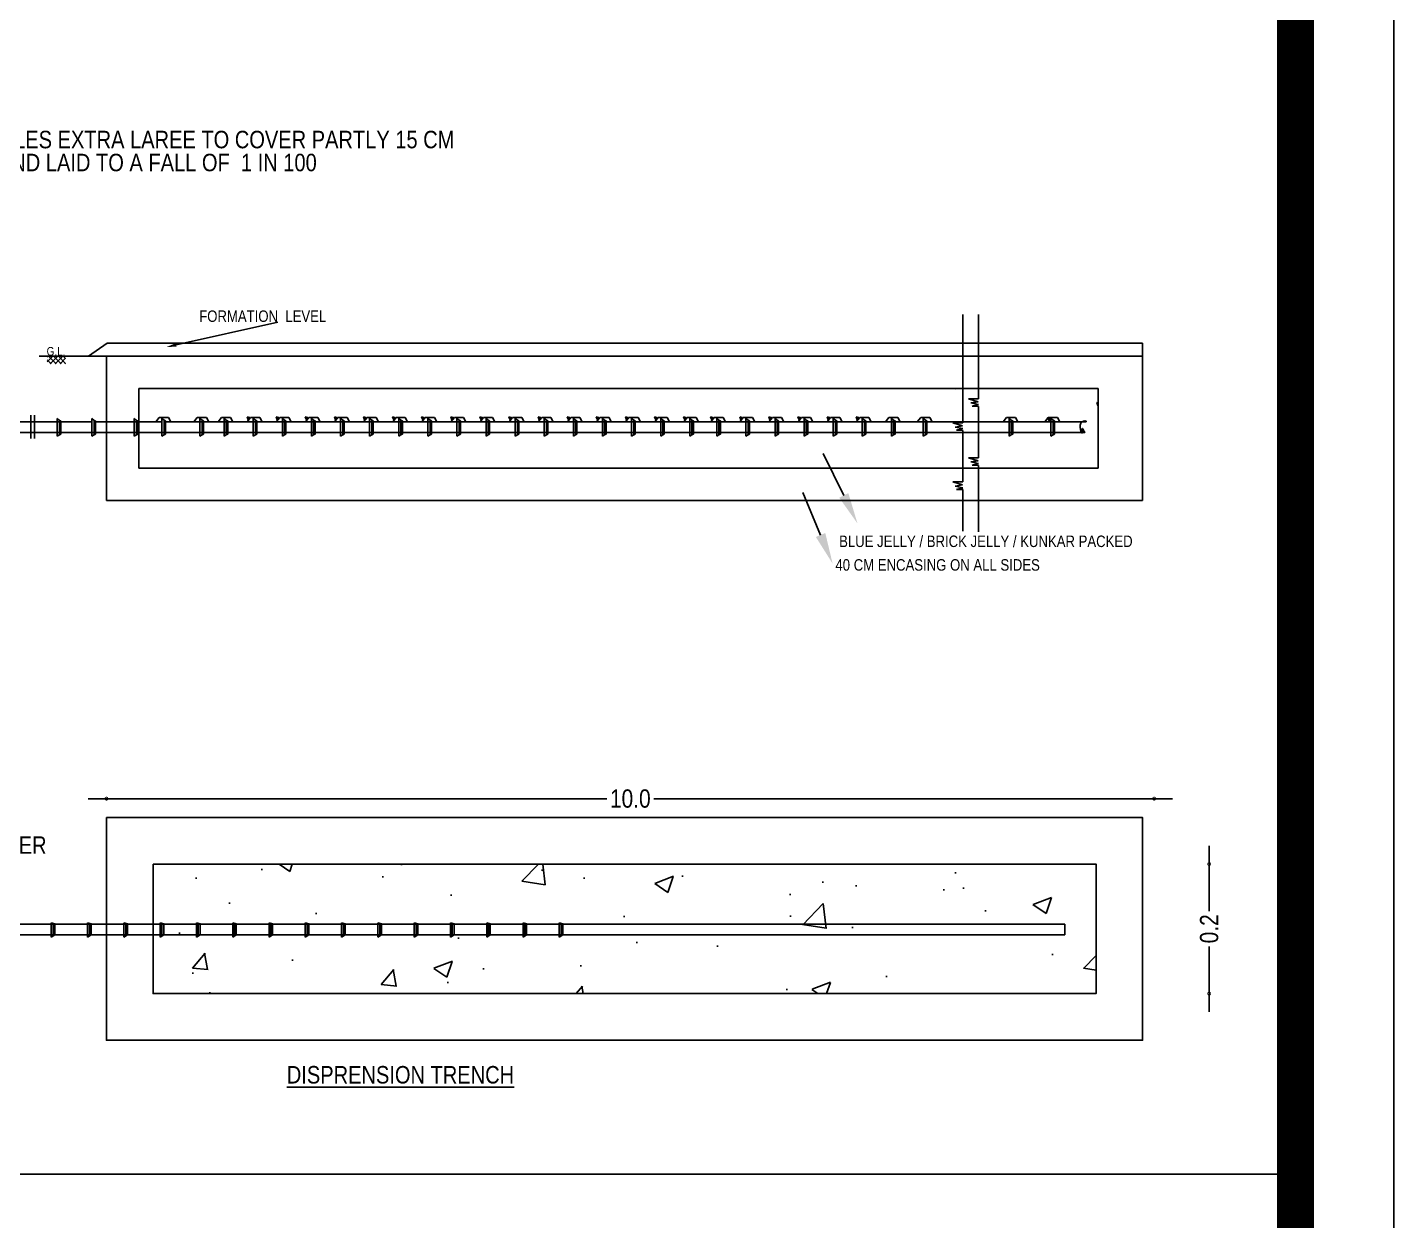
# Model space of a CAD drawing. Header units: metres. Extents: x -941 to 1333, y -28 to 1490.
# Drawn here: x 932.58 to 943.79, y 361.48 to 371.27 of the extents above; entities that cross this region are included whole.
import ezdxf
from ezdxf import colors
from ezdxf.entities.mleader import LeaderData, LeaderLine
from ezdxf.math import Vec2, Vec3

# ---------------------------------------------------------------- set-up
doc = ezdxf.new("R2010")
doc.units = ezdxf.units.M
doc.layers.add('window', color=3, linetype='Continuous')
doc.styles.add('DIM', font='swissc.ttf')
doc.styles.get("Standard").update_dxf_attribs({"font": 'arial.ttf'})
doc.styles.add('style2A', font='swissc.ttf')
doc.dimstyles.new('Din', dxfattribs={"dimscale": 0, "dimtxt": 0.9, "dimasz": 0.1, "dimexe": 0.15, "dimexo": 0.15, "dimgap": 0.03, "dimtad": 0, "dimzin": 0, "dimdsep": 46, "dimtxsty": 'DIM', "dimblk": 'ARCHTICK', "dimcen": 0.09, "dimdle": 0.15, "dimse1": 1, "dimse2": 1, "dimclrd": 256, "dimclre": 256, "dimclrt": 7, "dimadec": 0, "dimazin": 3, "dimtfac": 1, "dimtofl": 0, "dimtmove": 1, "dimatfit": 3, "dimfxl": 0, "dimtolj": 1, "dimtzin": 0, "dimarcsym": 0})

# ---------------------------------------------------------------- blocks, each defined once
blk = doc.blocks.new('_DotSmall')
at = {"color": 0, "linetype": 'ByBlock', "const_width": 0.5}
blk.add_lwpolyline([(-0.0625, 0, 1), (0.0625, 0, 1)], format="xyb", close=True, dxfattribs=at)
blk = doc.blocks.new('*D133')
at = {"lineweight": -2, "ltscale": 0.05}
for p, q in [((942.275, 364.555), (942.275, 364.018)), ((942.275, 363.192), (942.275, 363.729))]:
    blk.add_line(p, q, dxfattribs=at)
at = {"layer": 'Defpoints', "color": 0, "ltscale": 0.05}
for p in [(941.346, 364.405), (941.346, 363.342), (942.275, 363.342)]:
    blk.add_point(p, dxfattribs=at)
at = {"lineweight": -2, "ltscale": 0.05, "xscale": 0.05, "yscale": 0.05, "zscale": 0.05}
for p, rotation in [((942.275, 364.405), 90), ((942.275, 363.342), 270)]:
    blk.add_blockref('_DotSmall', p, dxfattribs=dict(at, rotation=rotation))
at = {"color": 7, "ltscale": 0.05, "insert": (942.275, 363.874), "char_height": 0.15, "attachment_point": 5, "rotation": 90, "style": 'DIM'}
blk.add_mtext('\\A1;0.2', dxfattribs=at)
blk = doc.blocks.new('*D71')
at = {"lineweight": -2, "ltscale": 0.05}
for p, q in [((933.074, 364.942), (937.332, 364.942)), ((941.973, 364.942), (937.716, 364.942))]:
    blk.add_line(p, q, dxfattribs=at)
at = {"layer": 'Defpoints', "color": 0, "ltscale": 0.05}
for p in [(941.823, 364.942), (933.224, 364.787), (941.823, 364.784)]:
    blk.add_point(p, dxfattribs=at)
at = {"lineweight": -2, "ltscale": 0.05, "xscale": 0.05, "yscale": 0.05, "zscale": 0.05, "rotation": 180}
blk.add_blockref('_DotSmall', (933.224, 364.942), dxfattribs=at)
at = {"lineweight": -2, "ltscale": 0.05, "xscale": 0.05, "yscale": 0.05, "zscale": 0.05}
blk.add_blockref('_DotSmall', (941.823, 364.942), dxfattribs=at)
at = {"color": 7, "ltscale": 0.05, "insert": (937.524, 364.942), "char_height": 0.15, "attachment_point": 5, "style": 'DIM'}
blk.add_mtext('\\A1;10.0', dxfattribs=at)

msp = doc.modelspace()

# ---------------------------------------------------------------- hatches: boundary and pattern name
at = {"ltscale": 0.05}
h = msp.add_hatch(dxfattribs=at)
h.set_pattern_fill('AR-CONC', color=256, scale=0.008501)
h.set_pattern_definition([(50, (-1672.4508, -763.4412), (1.5486922, -0.13549294), [0.1619378, -1.7813159]), (355, (-1672.4508, -763.4412), (-0.2995928, 1.6241116), [0.12955025, -1.4250577]), (100.451445, (-1672.3218, -763.4525), (1.2490994, 1.4886186), [0.137626, -1.5138868]), (46.1842, (-1672.4508, -763.0093), (2.3043541, -0.357388), [0.2429067, -2.6719738]), (96.63556, (-1672.2588, -763.0391), (2.0180948, 2.1032884), [0.206439, -2.2708323]), (351.18415, (-1672.4508, -763.0093), (2.0180948, 2.1032884), [0.194325, -2.1375768]), (21, (-1672.2349, -763.1173), (1.28882426, -0.86932294), [0.1619378, -1.7813159]), (326, (-1672.2349, -763.1173), (0.5253588, 1.56572155), [0.12955025, -1.4250527]), (71.451445, (-1672.1275, -763.1897), (1.81418305, 0.6963986), [0.137626, -1.5138842]), (37.5, (-1672.4508, -763.44117), (0.0262552, 0.71877468), [0, -1.40777935, 0, -1.44664442, 0, -1.43045064]), (7.5, (-1672.4508, -763.4412), (0.56801206, 0.85160224), [0, -0.82480324, 0, -1.37539178, 0, -0.54519062]), (327.5, (-1672.9323, -763.44117), (1.15261122, -0.04869818), [0, -0.5397927, 0, -1.6841532, 0, -2.23474175]), (317.5, (-1673.1482, -763.4412), (1.25919764, 0.21614227), [0, -0.7017305, 0, -1.11845046, 0, -1.5869905])])
h.paths.add_polyline_path([(933.6068, 364.40491), (941.34624, 364.40491), (941.34624, 363.34233), (933.6068, 363.34233)])

# ---------------------------------------------------------------- linework, layer by layer
for p, q in [((940.25316, 368.91624), (940.25316, 368.02588)), ((940.38199, 368.91624), (940.38199, 368.22432)), ((933.0769, 368.57337), (933.23091, 368.67938)), ((933.23091, 368.67938), (941.72877, 368.67938)), ((933.22427, 368.57337), (932.67142, 368.57337)), ((932.73954, 368.56768), (932.7452, 368.57335)), ((932.73954, 368.52749), (932.7854, 368.57335)), ((932.7715, 368.51144), (932.73954, 368.5434)), ((932.81169, 368.51144), (932.74978, 368.57335)), ((932.76368, 368.51144), (932.82559, 368.57335)), ((932.85189, 368.51144), (932.78998, 368.57335)), ((932.80388, 368.51144), (932.86579, 368.57335)), ((932.88939, 368.51413), (932.83017, 368.57335)), ((932.84407, 368.51144), (932.88939, 368.55676)), ((932.88939, 368.55432), (932.87037, 368.57335)), ((932.88427, 368.51144), (932.88939, 368.51656)), ((933.22427, 368.57337), (941.72877, 368.57337)), ((933.22427, 367.38911), (933.22427, 368.57337)), ((933.49072, 368.30691), (941.36315, 368.30691)), ((933.49072, 367.65557), (933.49072, 368.30691)), ((940.18809, 368.30254), (940.18641, 368.30691)), ((940.18809, 368.30254), (940.19104, 368.30691)), ((941.36315, 368.30691), (941.36315, 367.65557)), ((940.38199, 368.22432), (940.29989, 368.22432)), ((940.29989, 368.22432), (940.37862, 368.1996)), ((940.37862, 368.1996), (940.31789, 368.19061)), ((940.31789, 368.19061), (940.38199, 368.17713)), ((940.38199, 368.17713), (940.32913, 368.16364)), ((940.32913, 368.16364), (940.38199, 368.1614)), ((940.38199, 368.17825), (940.38199, 368.17713)), ((940.38199, 368.1614), (940.38199, 367.73973)), ((941.36165, 368.16883), (941.3521, 368.1937)), ((941.36315, 368.19002), (941.35215, 368.19371)), ((941.36165, 368.16883), (941.36315, 368.17105)), ((932.60482, 368.08872), (932.60482, 367.89762)), ((932.63409, 368.08872), (932.63409, 367.89762)), ((932.63409, 368.03518), (932.83828, 368.03518)), ((932.82072, 368.06142), (932.82072, 367.91712)), ((932.82072, 368.06142), (932.83828, 368.04644)), ((932.83828, 368.04644), (932.83828, 367.92927)), ((932.83828, 368.04644), (932.85005, 368.04399)), ((932.85005, 368.04399), (932.85005, 367.93316)), ((932.85005, 368.03518), (933.10561, 368.03518)), ((933.10561, 368.06142), (933.12318, 368.04644)), ((933.10561, 368.06142), (933.10561, 367.91712)), ((933.12318, 368.04644), (933.13495, 368.04399)), ((933.12318, 368.04644), (933.12318, 367.92927)), ((933.13495, 368.04399), (933.13495, 367.93316)), ((933.13495, 368.03518), (933.68028, 368.03518)), ((933.45285, 368.06142), (933.45285, 367.91712)), ((933.45285, 368.06142), (933.47042, 368.04644)), ((933.47042, 368.04644), (933.47042, 367.92927)), ((933.47042, 368.04644), (933.48219, 368.04399)), ((933.48219, 368.04399), (933.48219, 367.93316)), ((933.63093, 368.03518), (933.65872, 368.06904)), ((933.65872, 368.06904), (933.73362, 368.06904)), ((933.68028, 368.06142), (933.68028, 367.91712)), ((933.68028, 368.06142), (933.69784, 368.04783)), ((933.69784, 368.04783), (933.69784, 367.92672)), ((933.69784, 368.04783), (933.70955, 368.04399)), ((933.70955, 368.04399), (933.70955, 367.93316)), ((933.70955, 368.03518), (941.26654, 368.03518)), ((933.75264, 368.03518), (933.73362, 368.06904)), ((933.94231, 368.03518), (933.9701, 368.06904)), ((933.9701, 368.06904), (934.045, 368.06904)), ((933.99166, 368.06142), (933.99166, 367.91712)), ((933.99166, 368.06142), (934.00922, 368.04783)), ((934.00922, 368.04783), (934.02093, 368.04399)), ((934.00922, 368.04783), (934.00922, 367.92672)), ((934.02093, 368.04399), (934.02093, 367.93316)), ((934.06402, 368.03518), (934.045, 368.06904)), ((934.1412, 368.03518), (934.16899, 368.06904)), ((934.16899, 368.06904), (934.24389, 368.06904)), ((934.19055, 368.06142), (934.20812, 368.04783)), ((934.19055, 368.06142), (934.19055, 367.91712)), ((934.20812, 368.04783), (934.20812, 367.92672)), ((934.20812, 368.04783), (934.21983, 368.04399)), ((934.21983, 368.04399), (934.21983, 367.93316)), ((934.26291, 368.03518), (934.24389, 368.06904)), ((934.38796, 368.05129), (934.37841, 368.07617)), ((934.39993, 368.06897), (934.37846, 368.07618)), ((934.38007, 368.03518), (934.40787, 368.06904)), ((934.38796, 368.05129), (934.39988, 368.06896)), ((934.40787, 368.06904), (934.48277, 368.06904)), ((934.42943, 368.06142), (934.44699, 368.04783)), ((934.42943, 368.06142), (934.42943, 367.91712)), ((934.44699, 368.04783), (934.44699, 367.92672)), ((934.44699, 368.04783), (934.4587, 368.04399)), ((934.4587, 368.04399), (934.4587, 367.93316)), ((934.50178, 368.03518), (934.48277, 368.06904)), ((934.62683, 368.05129), (934.61728, 368.07617)), ((934.6388, 368.06897), (934.61733, 368.07618)), ((934.61895, 368.03518), (934.64674, 368.06904)), ((934.62683, 368.05129), (934.63875, 368.06896)), ((934.64674, 368.06904), (934.72164, 368.06904)), ((934.6683, 368.06142), (934.68586, 368.04783)), ((934.6683, 368.06142), (934.6683, 367.91712)), ((934.68586, 368.04783), (934.68586, 367.92672)), ((934.68586, 368.04783), (934.69757, 368.04399)), ((934.69757, 368.04399), (934.69757, 367.93316)), ((934.74066, 368.03518), (934.72164, 368.06904)), ((934.86571, 368.05129), (934.85616, 368.07617)), ((934.87768, 368.06897), (934.85621, 368.07618)), ((934.85782, 368.03518), (934.88561, 368.06904)), ((934.86571, 368.05129), (934.87763, 368.06896)), ((934.88561, 368.06904), (934.96052, 368.06904)), ((934.90717, 368.06142), (934.92474, 368.04783)), ((934.90717, 368.06142), (934.90717, 367.91712)), ((934.92474, 368.04783), (934.92474, 367.92672)), ((934.92474, 368.04783), (934.93645, 368.04399)), ((934.93645, 368.04399), (934.93645, 367.93316)), ((934.97953, 368.03518), (934.96052, 368.06904)), ((935.10458, 368.05129), (935.09503, 368.07617)), ((935.11655, 368.06897), (935.09508, 368.07618)), ((935.0967, 368.03518), (935.12449, 368.06904)), ((935.10458, 368.05129), (935.1165, 368.06896)), ((935.12449, 368.06904), (935.19939, 368.06904)), ((935.14605, 368.06142), (935.16361, 368.04783)), ((935.14605, 368.06142), (935.14605, 367.91712)), ((935.16361, 368.04783), (935.16361, 367.92672)), ((935.16361, 368.04783), (935.17532, 368.04399)), ((935.17532, 368.04399), (935.17532, 367.93316)), ((935.21841, 368.03518), (935.19939, 368.06904)), ((935.34345, 368.05129), (935.33391, 368.07617)), ((935.35542, 368.06897), (935.33395, 368.07618)), ((935.33557, 368.03518), (935.36336, 368.06904)), ((935.34345, 368.05129), (935.35537, 368.06896)), ((935.36336, 368.06904), (935.43826, 368.06904)), ((935.38492, 368.06142), (935.40249, 368.04783)), ((935.38492, 368.06142), (935.38492, 367.91712)), ((935.40249, 368.04783), (935.40249, 367.92672)), ((935.40249, 368.04783), (935.4142, 368.04399)), ((935.4142, 368.04399), (935.4142, 367.93316)), ((935.45728, 368.03518), (935.43826, 368.06904)), ((935.58233, 368.05129), (935.57278, 368.07617)), ((935.5943, 368.06897), (935.57283, 368.07618)), ((935.57444, 368.03518), (935.60224, 368.06904)), ((935.58233, 368.05129), (935.59425, 368.06896)), ((935.60224, 368.06904), (935.67714, 368.06904)), ((935.6238, 368.06142), (935.64136, 368.04783)), ((935.6238, 368.06142), (935.6238, 367.91712)), ((935.64136, 368.04783), (935.64136, 367.92672)), ((935.64136, 368.04783), (935.65307, 368.04399)), ((935.65307, 368.04399), (935.65307, 367.93316)), ((935.69616, 368.03518), (935.67714, 368.06904)), ((935.8212, 368.05129), (935.81165, 368.07617)), ((935.83317, 368.06897), (935.8117, 368.07618)), ((935.81332, 368.03518), (935.84111, 368.06904)), ((935.8212, 368.05129), (935.83312, 368.06896)), ((935.84111, 368.06904), (935.91601, 368.06904)), ((935.86267, 368.06142), (935.88024, 368.04783)), ((935.86267, 368.06142), (935.86267, 367.91712)), ((935.88024, 368.04783), (935.88024, 367.92672)), ((935.88024, 368.04783), (935.89195, 368.04399)), ((935.89195, 368.04399), (935.89195, 367.93316)), ((935.93503, 368.03518), (935.91601, 368.06904)), ((936.06008, 368.05129), (936.05053, 368.07617)), ((936.07205, 368.06897), (936.05058, 368.07618)), ((936.05219, 368.03518), (936.07999, 368.06904)), ((936.06008, 368.05129), (936.072, 368.06896)), ((936.07999, 368.06904), (936.15489, 368.06904)), ((936.10155, 368.06142), (936.11911, 368.04783)), ((936.10155, 368.06142), (936.10155, 367.91712)), ((936.11911, 368.04783), (936.11911, 367.92672)), ((936.11911, 368.04783), (936.13082, 368.04399)), ((936.13082, 368.04399), (936.13082, 367.93316)), ((936.17391, 368.03518), (936.15489, 368.06904)), ((936.29895, 368.05129), (936.2894, 368.07617)), ((936.31092, 368.06897), (936.28945, 368.07618)), ((936.29107, 368.03518), (936.31886, 368.06904)), ((936.29895, 368.05129), (936.31087, 368.06896)), ((936.31886, 368.06904), (936.39376, 368.06904)), ((936.34042, 368.06142), (936.35798, 368.04783)), ((936.34042, 368.06142), (936.34042, 367.91712)), ((936.35798, 368.04783), (936.35798, 367.92672)), ((936.35798, 368.04783), (936.36969, 368.04399)), ((936.36969, 368.04399), (936.36969, 367.93316)), ((936.41278, 368.03518), (936.39376, 368.06904)), ((936.53783, 368.05129), (936.52828, 368.07617)), ((936.5498, 368.06897), (936.52833, 368.07618)), ((936.52994, 368.03518), (936.55773, 368.06904)), ((936.53783, 368.05129), (936.54975, 368.06896)), ((936.55773, 368.06904), (936.63264, 368.06904)), ((936.57929, 368.06142), (936.59686, 368.04783)), ((936.57929, 368.06142), (936.57929, 367.91712)), ((936.59686, 368.04783), (936.59686, 367.92672)), ((936.59686, 368.04783), (936.60857, 368.04399)), ((936.60857, 368.04399), (936.60857, 367.93316)), ((936.65165, 368.03518), (936.63264, 368.06904)), ((936.7767, 368.05129), (936.76715, 368.07617)), ((936.78867, 368.06897), (936.7672, 368.07618)), ((936.76882, 368.03518), (936.79661, 368.06904)), ((936.7767, 368.05129), (936.78862, 368.06896)), ((936.79661, 368.06904), (936.87151, 368.06904)), ((936.81817, 368.06142), (936.83573, 368.04783)), ((936.81817, 368.06142), (936.81817, 367.91712)), ((936.83573, 368.04783), (936.83573, 367.92672)), ((936.83573, 368.04783), (936.84744, 368.04399)), ((936.84744, 368.04399), (936.84744, 367.93316)), ((936.89053, 368.03518), (936.87151, 368.06904)), ((937.01557, 368.05129), (937.00603, 368.07617)), ((937.02754, 368.06897), (937.00608, 368.07618)), ((937.00769, 368.03518), (937.03548, 368.06904)), ((937.01557, 368.05129), (937.02749, 368.06896)), ((937.03548, 368.06904), (937.11038, 368.06904)), ((937.05704, 368.06142), (937.07461, 368.04783)), ((937.05704, 368.06142), (937.05704, 367.91712)), ((937.07461, 368.04783), (937.07461, 367.92672)), ((937.07461, 368.04783), (937.08632, 368.04399)), ((937.08632, 368.04399), (937.08632, 367.93316)), ((937.1294, 368.03518), (937.11038, 368.06904)), ((937.25445, 368.05129), (937.2449, 368.07617)), ((937.26642, 368.06897), (937.24495, 368.07618)), ((937.24656, 368.03518), (937.27436, 368.06904)), ((937.25445, 368.05129), (937.26637, 368.06896)), ((937.27436, 368.06904), (937.34926, 368.06904)), ((937.29592, 368.06142), (937.31348, 368.04783)), ((937.29592, 368.06142), (937.29592, 367.91712)), ((937.31348, 368.04783), (937.31348, 367.92672)), ((937.31348, 368.04783), (937.32519, 368.04399)), ((937.32519, 368.04399), (937.32519, 367.93316)), ((937.36828, 368.03518), (937.34926, 368.06904)), ((937.49332, 368.05129), (937.48377, 368.07617)), ((937.50529, 368.06897), (937.48382, 368.07618)), ((937.48544, 368.03518), (937.51323, 368.06904)), ((937.49332, 368.05129), (937.50524, 368.06896)), ((937.51323, 368.06904), (937.58813, 368.06904)), ((937.53479, 368.06142), (937.55236, 368.04783)), ((937.53479, 368.06142), (937.53479, 367.91712)), ((937.55236, 368.04783), (937.55236, 367.92672)), ((937.55236, 368.04783), (937.56407, 368.04399)), ((937.56407, 368.04399), (937.56407, 367.93316)), ((937.60715, 368.03518), (937.58813, 368.06904)), ((937.7322, 368.05129), (937.72265, 368.07617)), ((937.74417, 368.06897), (937.7227, 368.07618)), ((937.72431, 368.03518), (937.75211, 368.06904)), ((937.7322, 368.05129), (937.74412, 368.06896)), ((937.75211, 368.06904), (937.82701, 368.06904)), ((937.77367, 368.06142), (937.79123, 368.04783)), ((937.77367, 368.06142), (937.77367, 367.91712)), ((937.79123, 368.04783), (937.79123, 367.92672)), ((937.79123, 368.04783), (937.80294, 368.04399)), ((937.80294, 368.04399), (937.80294, 367.93316)), ((937.84603, 368.03518), (937.82701, 368.06904)), ((937.97107, 368.05129), (937.96152, 368.07617)), ((937.98304, 368.06897), (937.96157, 368.07618)), ((937.96319, 368.03518), (937.99098, 368.06904)), ((937.97107, 368.05129), (937.98299, 368.06896)), ((937.99098, 368.06904), (938.06588, 368.06904)), ((938.01254, 368.06142), (938.0301, 368.04783)), ((938.01254, 368.06142), (938.01254, 367.91712)), ((938.0301, 368.04783), (938.0301, 367.92672)), ((938.0301, 368.04783), (938.04181, 368.04399)), ((938.04181, 368.04399), (938.04181, 367.93316)), ((938.0849, 368.03518), (938.06588, 368.06904)), ((938.19238, 368.05129), (938.18283, 368.07617)), ((938.20435, 368.06897), (938.18288, 368.07618)), ((938.1845, 368.03518), (938.21229, 368.06904)), ((938.19238, 368.05129), (938.2043, 368.06896)), ((938.21229, 368.06904), (938.28719, 368.06904)), ((938.23385, 368.06142), (938.25141, 368.04783)), ((938.23385, 368.06142), (938.23385, 367.91712)), ((938.25141, 368.04783), (938.25141, 367.92672)), ((938.25141, 368.04783), (938.26312, 368.04399)), ((938.26312, 368.04399), (938.26312, 367.93316)), ((938.30621, 368.03518), (938.28719, 368.06904)), ((938.43126, 368.05129), (938.42171, 368.07617)), ((938.44323, 368.06897), (938.42176, 368.07618)), ((938.42337, 368.03518), (938.45116, 368.06904)), ((938.43126, 368.05129), (938.44318, 368.06896)), ((938.45116, 368.06904), (938.52607, 368.06904)), ((938.47272, 368.06142), (938.49029, 368.04783)), ((938.47272, 368.06142), (938.47272, 367.91712)), ((938.49029, 368.04783), (938.49029, 367.92672)), ((938.49029, 368.04783), (938.502, 368.04399)), ((938.502, 368.04399), (938.502, 367.93316)), ((938.54508, 368.03518), (938.52607, 368.06904)), ((938.67013, 368.05129), (938.66058, 368.07617)), ((938.6821, 368.06897), (938.66063, 368.07618)), ((938.66225, 368.03518), (938.69004, 368.06904)), ((938.67013, 368.05129), (938.68205, 368.06896)), ((938.69004, 368.06904), (938.76494, 368.06904)), ((938.7116, 368.06142), (938.72916, 368.04783)), ((938.7116, 368.06142), (938.7116, 367.91712)), ((938.72916, 368.04783), (938.72916, 367.92672)), ((938.72916, 368.04783), (938.74087, 368.04399)), ((938.74087, 368.04399), (938.74087, 367.93316)), ((938.78396, 368.03518), (938.76494, 368.06904)), ((938.909, 368.05129), (938.89946, 368.07617)), ((938.92097, 368.06897), (938.89951, 368.07618)), ((938.90112, 368.03518), (938.92891, 368.06904)), ((938.909, 368.05129), (938.92092, 368.06896)), ((938.92891, 368.06904), (939.00381, 368.06904)), ((938.95047, 368.06142), (938.96804, 368.04783)), ((938.95047, 368.06142), (938.95047, 367.91712)), ((938.96804, 368.04783), (938.96804, 367.92672)), ((938.96804, 368.04783), (938.97975, 368.04399)), ((938.97975, 368.04399), (938.97975, 367.93316)), ((939.02283, 368.03518), (939.00381, 368.06904)), ((939.14788, 368.05129), (939.13833, 368.07617)), ((939.15985, 368.06897), (939.13838, 368.07618)), ((939.13999, 368.03518), (939.16779, 368.06904)), ((939.14788, 368.05129), (939.1598, 368.06896)), ((939.16779, 368.06904), (939.24269, 368.06904)), ((939.18935, 368.06142), (939.20691, 368.04783)), ((939.18935, 368.06142), (939.18935, 367.91712)), ((939.20691, 368.04783), (939.20691, 367.92672)), ((939.20691, 368.04783), (939.21862, 368.04399)), ((939.21862, 368.04399), (939.21862, 367.93316)), ((939.26171, 368.03518), (939.24269, 368.06904)), ((939.38675, 368.05129), (939.3772, 368.07617)), ((939.39872, 368.06897), (939.37725, 368.07618)), ((939.37887, 368.03518), (939.40666, 368.06904)), ((939.38675, 368.05129), (939.39867, 368.06896)), ((939.40666, 368.06904), (939.48156, 368.06904)), ((939.42822, 368.06142), (939.44579, 368.04783)), ((939.42822, 368.06142), (939.42822, 367.91712)), ((939.44579, 368.04783), (939.44579, 367.92672)), ((939.44579, 368.04783), (939.4575, 368.04399)), ((939.4575, 368.04399), (939.4575, 367.93316)), ((939.50058, 368.03518), (939.48156, 368.06904)), ((939.61774, 368.03518), (939.64554, 368.06904)), ((939.64554, 368.06904), (939.72044, 368.06904)), ((939.6671, 368.06142), (939.6671, 367.91712)), ((939.6671, 368.06142), (939.68466, 368.04783)), ((939.68466, 368.04783), (939.69637, 368.04399)), ((939.68466, 368.04783), (939.68466, 367.92672)), ((939.69637, 368.04399), (939.69637, 367.93316)), ((939.73946, 368.03518), (939.72044, 368.06904)), ((939.87949, 368.03518), (939.90728, 368.06904)), ((939.90728, 368.06904), (939.98218, 368.06904)), ((939.92884, 368.06142), (939.94641, 368.04783)), ((939.92884, 368.06142), (939.92884, 367.91712)), ((939.94641, 368.04783), (939.95812, 368.04399)), ((939.94641, 368.04783), (939.94641, 367.92672)), ((939.95812, 368.04399), (939.95812, 367.93316)), ((940.0012, 368.03518), (939.98218, 368.06904)), ((940.58341, 368.03518), (940.6112, 368.06904)), ((940.6112, 368.06904), (940.6861, 368.06904)), ((940.63276, 368.06142), (940.65032, 368.04783)), ((940.63276, 368.06142), (940.63276, 367.91712)), ((940.65032, 368.04783), (940.66203, 368.04399)), ((940.65032, 368.04783), (940.65032, 367.92672)), ((940.66203, 368.04399), (940.66203, 367.93316)), ((940.70512, 368.03518), (940.6861, 368.06904)), ((940.92647, 368.03518), (940.95426, 368.06904)), ((940.96098, 368.0432), (940.95143, 368.06808)), ((940.97295, 368.06089), (940.95148, 368.06809)), ((940.95426, 368.06904), (941.02916, 368.06904)), ((940.96098, 368.0432), (940.9729, 368.06088)), ((940.97582, 368.06142), (940.97582, 367.91712)), ((940.97582, 368.06142), (940.99339, 368.04783)), ((940.99339, 368.04783), (941.0051, 368.04399)), ((940.99339, 368.04783), (940.99339, 367.92672)), ((941.0051, 368.04399), (941.0051, 367.93316)), ((941.04818, 368.03518), (941.02916, 368.06904)), ((932.63409, 367.9466), (932.83828, 367.9466)), ((932.82072, 367.91712), (932.83828, 367.92927)), ((932.83828, 367.92927), (932.85005, 367.93316)), ((932.85005, 367.9466), (933.10561, 367.9466)), ((933.10561, 367.91712), (933.12318, 367.92927)), ((933.12318, 367.92927), (933.13495, 367.93316)), ((933.13495, 367.9466), (933.68028, 367.9466)), ((933.45285, 367.91712), (933.47042, 367.92927)), ((933.47042, 367.92927), (933.48219, 367.93316)), ((933.68028, 367.91712), (933.69784, 367.92672)), ((933.69784, 367.92672), (933.70955, 367.93316)), ((933.70955, 367.9466), (941.25352, 367.9466)), ((933.99166, 367.91712), (934.00922, 367.92672)), ((934.00922, 367.92672), (934.02093, 367.93316)), ((934.19055, 367.91712), (934.20812, 367.92672)), ((934.20812, 367.92672), (934.21983, 367.93316)), ((934.42943, 367.91712), (934.44699, 367.92672)), ((934.44699, 367.92672), (934.4587, 367.93316)), ((934.6683, 367.91712), (934.68586, 367.92672)), ((934.68586, 367.92672), (934.69757, 367.93316)), ((934.90717, 367.91712), (934.92474, 367.92672)), ((934.92474, 367.92672), (934.93645, 367.93316)), ((935.14605, 367.91712), (935.16361, 367.92672)), ((935.16361, 367.92672), (935.17532, 367.93316)), ((935.38492, 367.91712), (935.40249, 367.92672)), ((935.40249, 367.92672), (935.4142, 367.93316)), ((935.6238, 367.91712), (935.64136, 367.92672)), ((935.64136, 367.92672), (935.65307, 367.93316)), ((935.86267, 367.91712), (935.88024, 367.92672)), ((935.88024, 367.92672), (935.89195, 367.93316)), ((936.10155, 367.91712), (936.11911, 367.92672)), ((936.11911, 367.92672), (936.13082, 367.93316)), ((936.34042, 367.91712), (936.35798, 367.92672)), ((936.35798, 367.92672), (936.36969, 367.93316)), ((936.57929, 367.91712), (936.59686, 367.92672)), ((936.59686, 367.92672), (936.60857, 367.93316)), ((936.81817, 367.91712), (936.83573, 367.92672)), ((936.83573, 367.92672), (936.84744, 367.93316)), ((937.05704, 367.91712), (937.07461, 367.92672)), ((937.07461, 367.92672), (937.08632, 367.93316)), ((937.29592, 367.91712), (937.31348, 367.92672)), ((937.31348, 367.92672), (937.32519, 367.93316)), ((937.53479, 367.91712), (937.55236, 367.92672)), ((937.55236, 367.92672), (937.56407, 367.93316)), ((937.77367, 367.91712), (937.79123, 367.92672)), ((937.79123, 367.92672), (937.80294, 367.93316)), ((938.01254, 367.91712), (938.0301, 367.92672)), ((938.0301, 367.92672), (938.04181, 367.93316)), ((938.23385, 367.91712), (938.25141, 367.92672)), ((938.25141, 367.92672), (938.26312, 367.93316)), ((938.47272, 367.91712), (938.49029, 367.92672)), ((938.49029, 367.92672), (938.502, 367.93316)), ((938.7116, 367.91712), (938.72916, 367.92672)), ((938.72916, 367.92672), (938.74087, 367.93316)), ((938.95047, 367.91712), (938.96804, 367.92672)), ((938.96804, 367.92672), (938.97975, 367.93316)), ((939.18935, 367.91712), (939.20691, 367.92672)), ((939.20691, 367.92672), (939.21862, 367.93316)), ((939.42822, 367.91712), (939.44579, 367.92672)), ((939.44579, 367.92672), (939.4575, 367.93316)), ((939.6671, 367.91712), (939.68466, 367.92672)), ((939.68466, 367.92672), (939.69637, 367.93316)), ((939.92884, 367.91712), (939.94641, 367.92672)), ((939.94641, 367.92672), (939.95812, 367.93316)), ((940.17107, 368.02588), (940.24979, 368.00116)), ((940.25316, 368.02588), (940.17107, 368.02588)), ((940.24979, 368.00116), (940.18906, 367.99217)), ((940.18906, 367.99217), (940.25316, 367.97868)), ((940.25316, 367.97868), (940.20031, 367.9652)), ((940.20031, 367.9652), (940.25316, 367.96295)), ((940.25316, 367.97981), (940.25316, 367.97868)), ((940.25316, 367.96295), (940.25316, 367.54129)), ((940.63276, 367.91712), (940.65032, 367.92672)), ((940.65032, 367.92672), (940.66203, 367.93316)), ((940.97582, 367.91712), (940.99339, 367.92672)), ((940.99339, 367.92672), (941.0051, 367.93316)), ((941.22145, 367.96096), (941.23053, 367.97443)), ((941.23058, 367.97444), (941.22985, 367.97468)), ((940.38199, 367.73973), (940.29989, 367.73973)), ((940.29989, 367.73973), (940.37862, 367.71501)), ((940.37862, 367.71501), (940.31789, 367.70602)), ((940.31789, 367.70602), (940.38199, 367.69254)), ((940.38199, 367.69254), (940.32913, 367.67905)), ((941.36315, 367.65557), (933.49072, 367.65557)), ((940.32913, 367.67905), (940.38199, 367.6768)), ((940.38199, 367.6768), (940.38199, 367.13107)), ((940.25316, 367.54129), (940.17107, 367.54129)), ((940.17107, 367.54129), (940.24979, 367.51657)), ((940.24979, 367.51657), (940.18906, 367.50758)), ((940.18906, 367.50758), (940.25316, 367.49409)), ((940.25316, 367.49409), (940.20031, 367.48061)), ((940.20031, 367.48061), (940.25316, 367.47836)), ((940.25316, 367.47836), (940.25316, 367.13639)), ((941.72877, 367.38911), (933.22427, 367.38911)), ((932.7719, 363.92333), (932.80124, 363.91429)), ((932.7719, 363.92333), (932.7719, 363.80626)), ((932.78716, 363.91863), (932.78716, 363.8169)), ((932.78716, 363.91429), (932.78752, 363.91429)), ((932.80124, 363.91429), (932.80124, 363.8257)), ((933.06972, 363.92333), (933.09906, 363.91429)), ((933.06972, 363.92333), (933.06972, 363.80626)), ((933.08498, 363.91863), (933.08498, 363.8169)), ((933.08498, 363.91429), (933.08534, 363.91429)), ((933.09906, 363.91429), (933.09906, 363.8257)), ((933.36754, 363.92333), (933.39688, 363.91429)), ((933.36754, 363.92333), (933.36754, 363.80626)), ((933.3828, 363.91863), (933.3828, 363.8169)), ((933.3828, 363.91429), (933.38315, 363.91429)), ((933.39688, 363.91429), (933.39688, 363.8257)), ((933.66536, 363.92333), (933.6947, 363.91429)), ((933.66536, 363.92333), (933.66536, 363.80626)), ((933.68061, 363.91863), (933.68061, 363.8169)), ((933.68061, 363.91429), (933.68097, 363.91429)), ((933.6947, 363.91429), (933.6947, 363.8257)), ((933.96318, 363.92333), (933.99251, 363.91429)), ((933.96318, 363.92333), (933.96318, 363.80626)), ((933.97843, 363.91863), (933.97843, 363.8169)), ((933.97843, 363.91429), (933.97879, 363.91429)), ((933.99251, 363.91429), (933.99251, 363.8257)), ((934.261, 363.92333), (934.29033, 363.91429)), ((934.261, 363.92333), (934.261, 363.80626)), ((934.27625, 363.91863), (934.27625, 363.8169)), ((934.27625, 363.91429), (934.27661, 363.91429)), ((934.29033, 363.91429), (934.29033, 363.8257)), ((934.55881, 363.92333), (934.58815, 363.91429)), ((934.55881, 363.92333), (934.55881, 363.80626)), ((934.57407, 363.91863), (934.57407, 363.8169)), ((934.57407, 363.91429), (934.57443, 363.91429)), ((934.58815, 363.91429), (934.58815, 363.8257)), ((934.85663, 363.92333), (934.88597, 363.91429)), ((934.85663, 363.92333), (934.85663, 363.80626)), ((934.87189, 363.91863), (934.87189, 363.8169)), ((934.87189, 363.91429), (934.87225, 363.91429)), ((934.88597, 363.91429), (934.88597, 363.8257)), ((935.15445, 363.92333), (935.18379, 363.91429)), ((935.15445, 363.92333), (935.15445, 363.80626)), ((935.16971, 363.91863), (935.16971, 363.8169)), ((935.16971, 363.91429), (935.17006, 363.91429)), ((935.18379, 363.91429), (935.18379, 363.8257)), ((935.45227, 363.92333), (935.48161, 363.91429)), ((935.45227, 363.92333), (935.45227, 363.80626)), ((935.46752, 363.91863), (935.46752, 363.8169)), ((935.46752, 363.91429), (935.46788, 363.91429)), ((935.48161, 363.91429), (935.48161, 363.8257)), ((935.75009, 363.92333), (935.77942, 363.91429)), ((935.75009, 363.92333), (935.75009, 363.80626)), ((935.76534, 363.91863), (935.76534, 363.8169)), ((935.76534, 363.91429), (935.7657, 363.91429)), ((935.77942, 363.91429), (935.77942, 363.8257)), ((936.04791, 363.92333), (936.07724, 363.91429)), ((936.04791, 363.92333), (936.04791, 363.80626)), ((936.06316, 363.91863), (936.06316, 363.8169)), ((936.06316, 363.91429), (936.06352, 363.91429)), ((936.07724, 363.91429), (936.07724, 363.8257)), ((936.34572, 363.92333), (936.37506, 363.91429)), ((936.34572, 363.92333), (936.34572, 363.80626)), ((936.36098, 363.91863), (936.36098, 363.8169)), ((936.36098, 363.91429), (936.36134, 363.91429)), ((936.37506, 363.91429), (936.37506, 363.8257)), ((936.64354, 363.92333), (936.67288, 363.91429)), ((936.64354, 363.92333), (936.64354, 363.80626)), ((936.6588, 363.91863), (936.6588, 363.8169)), ((936.6588, 363.91429), (936.65916, 363.91429)), ((936.67288, 363.91429), (936.67288, 363.8257)), ((936.94136, 363.92333), (936.9707, 363.91429)), ((936.94136, 363.92333), (936.94136, 363.80626)), ((936.95662, 363.91863), (936.95662, 363.8169)), ((936.95662, 363.91429), (936.95697, 363.91429)), ((936.9707, 363.91429), (936.9707, 363.8257)), ((932.7719, 363.80626), (932.80124, 363.8257)), ((932.78716, 363.8257), (932.78752, 363.8257)), ((933.06972, 363.80626), (933.09906, 363.8257)), ((933.08498, 363.8257), (933.08534, 363.8257)), ((933.36754, 363.80626), (933.39688, 363.8257)), ((933.3828, 363.8257), (933.38315, 363.8257)), ((933.66536, 363.80626), (933.6947, 363.8257)), ((933.68061, 363.8257), (933.68097, 363.8257)), ((933.96318, 363.80626), (933.99251, 363.8257)), ((933.97843, 363.8257), (933.97879, 363.8257)), ((934.261, 363.80626), (934.29033, 363.8257)), ((934.27625, 363.8257), (934.27661, 363.8257)), ((934.55881, 363.80626), (934.58815, 363.8257)), ((934.57407, 363.8257), (934.57443, 363.8257)), ((934.85663, 363.80626), (934.88597, 363.8257)), ((934.87189, 363.8257), (934.87225, 363.8257)), ((935.15445, 363.80626), (935.18379, 363.8257)), ((935.16971, 363.8257), (935.17006, 363.8257)), ((935.45227, 363.80626), (935.48161, 363.8257)), ((935.46752, 363.8257), (935.46788, 363.8257)), ((935.75009, 363.80626), (935.77942, 363.8257)), ((935.76534, 363.8257), (935.7657, 363.8257)), ((936.04791, 363.80626), (936.07724, 363.8257)), ((936.06316, 363.8257), (936.06352, 363.8257)), ((936.34572, 363.80626), (936.37506, 363.8257)), ((936.36098, 363.8257), (936.36134, 363.8257)), ((936.64354, 363.80626), (936.67288, 363.8257)), ((936.6588, 363.8257), (936.65916, 363.8257)), ((936.94136, 363.80626), (936.9707, 363.8257)), ((936.95662, 363.8257), (936.95697, 363.8257))]:
    msp.add_line(p, q)
for p, q in [((941.72877, 368.67938), (941.72877, 367.38911)), ((941.72877, 368.67938), (941.72877, 367.38911)), ((931.10534, 368.03518), (932.63409, 368.03518)), ((931.15433, 367.9466), (941.25356, 367.9466)), ((930.3489, 363.91304), (941.08878, 363.91304)), ((941.08878, 363.91304), (941.08878, 363.8257)), ((930.3489, 363.8257), (941.08878, 363.8257))]:
    msp.add_line(p, q, dxfattribs=at)
for points in [[(825.18616, 426.76802), (943.78891, 426.76789), (943.78891, 342.87839), (825.18616, 342.87851)], [(942.98433, 381.17808), (923.67437, 381.17808), (923.67437, 361.86045), (942.98433, 361.86045)]]:
    msp.add_lwpolyline(points, close=True)
at = {"const_width": 0.3036}
msp.add_lwpolyline([(825.99074, 343.6831), (942.98433, 343.68297), (942.98433, 425.96331), (825.99074, 425.96343)], close=True, dxfattribs=at)
at = {"ltscale": 0.05}
for points in [[(933.22427, 364.78744), (941.72877, 364.78744), (941.72877, 362.9598), (933.22427, 362.9598)], [(933.6068, 364.40491), (941.34624, 364.40491), (941.34624, 363.34233), (933.6068, 363.34233)]]:
    msp.add_lwpolyline(points, close=True, dxfattribs=at)
at = {"start_tangent": (0.23792069, 0.97128459), "end_tangent": (0.31178926, -0.95015128)}
msp.add_spline([(941.26654, 368.03518), (941.23182, 368.03518), (941.23182, 367.9466), (941.23182, 367.97966), (941.25352, 367.9466), (941.23399, 367.97966)], degree=3, dxfattribs=at)
at = {"layer": 'window'}
msp.add_lwpolyline([(825.18616, 342.87839), (825.18616, 426.76814), (943.78891, 426.76814), (943.78891, 342.87839)], close=True, dxfattribs=at)

# ---------------------------------------------------------------- texts
at = {"style": 'style2A'}
for s, height, p in [('COUNTRY ROOFING PANTILES EXTRA LAREE TO COVER PARTLY 15 CM', 0.1437122, (930.3089, 370.27965)), ('S W PIPE OPEN JOINTED AND LAID TO A FALL OF  1 IN 100', 0.1437122, (930.29439, 370.09109)), ('FORMATION  LEVEL', 0.094137, (933.98595, 368.85476)), ('G.L.', 0.071055, (932.73389, 368.57788)), ('BLUE JELLY / BRICK JELLY / KUNKAR PACKED', 0.094137, (939.23779, 367.00723)), ('40 CM ENCASING ON ALL SIDES', 0.094137, (939.20749, 366.81348)), ('INSPECTION CHAMBER', 0.1437122, (930.85866, 364.48945)), ('%%UDISPRENSION TRENCH', 0.1437122, (934.70507, 362.60422))]:
    msp.add_text(s, height=height, dxfattribs=at).set_placement(p)

# ---------------------------------------------------------------- dimensions: what is measured, and where the dimension line sits
at = {"ltscale": 0.05}
dim = msp.add_linear_dim(base=(941.82339, 364.94195), p1=(933.22427, 364.78744), p2=(941.82339, 364.78408), text='10.0', dimstyle='Din', override={"dimscale": 1, "dimtxt": 0.15, "dimasz": 0.05, "dimlfac": 1.77, "dimpost": '\\X', "dimblk1": 'DotSmall', "dimblk2": 'DotSmall', "dimsah": 1}, dxfattribs=at)
dim.commit()
dim.dimension.update_dxf_attribs({"geometry": '*D71', "text_midpoint": (937.52383, 364.94195)})
dim = msp.add_linear_dim(base=(942.27527, 363.34233), p1=(941.34624, 364.40491), p2=(941.34624, 363.34233), angle=90, text='0.2', dimstyle='Din', override={"dimscale": 1, "dimtxt": 0.15, "dimasz": 0.05, "dimlfac": 1.77, "dimpost": '\\X', "dimblk1": 'DotSmall', "dimblk2": 'DotSmall', "dimsah": 1}, dxfattribs=at)
dim.commit()
dim.dimension.update_dxf_attribs({"geometry": '*D133', "text_midpoint": (942.27527, 363.87362)})

# ---------------------------------------------------------------- leaders
ml = msp.add_multileader_mtext('Standard', dxfattribs=at)
ml.set_content('', color=2)
ml.set_leader_properties()
ml.build(insert=Vec2(0, 0))
ml.multileader.update_dxf_attribs({"has_dogleg": 0, "dogleg_length": 1, "arrow_head_size": 0.08501})
ctx = ml.context
ctx.base_point, ctx.char_height, ctx.arrow_head_size, ctx.landing_gap_size, ctx.plane_origin = Vec3(934.63049, 368.85266), 3.40027, 0.08501, 1.70013, Vec3(945.97956, 368.64761)
ctx.text_align_type = 2
notes = []
notes.append((ctx, [(0, (1, 1, 0), (933.78042, 368.85266), (1, 0), 0.85007, [(0, [(933.71403, 368.64761)], 0, [])])]))
ctx.mtext.insert, ctx.mtext.alignment, ctx.mtext.flow_direction = Vec3(936.33062, 370.55279), 3, 5
ml = msp.add_multileader_mtext('Standard', dxfattribs=at)
ml.set_content('', color=256)
ml.set_leader_properties()
ml.build(insert=Vec2(0, 0))
ml.multileader.update_dxf_attribs({"dogleg_length": 0, "arrow_head_size": 0.25502})
ctx = ml.context
ctx.base_point, ctx.char_height, ctx.arrow_head_size, ctx.landing_gap_size, ctx.plane_origin = Vec3(935.7075, 367.77607), 3.40027, 0.25502, 1.70013, Vec3(951.37329, 367.11036)
ctx.text_align_type = 2
notes.append((ctx, [(0, (1, 1, 0), (939.10777, 367.77607), (-1, 0), 0, [(0, [(939.38809, 367.20131)], 0, [])])]))
ctx.mtext.insert, ctx.mtext.alignment, ctx.mtext.flow_direction = Vec3(937.40763, 369.4762), 3, 5
ml = msp.add_multileader_mtext('Standard', dxfattribs=at)
ml.set_content('', color=256)
ml.set_leader_properties()
ml.build(insert=Vec2(0, 0))
ml.multileader.update_dxf_attribs({"dogleg_length": 0, "arrow_head_size": 0.25502})
ctx = ml.context
ctx.base_point, ctx.char_height, ctx.arrow_head_size, ctx.landing_gap_size, ctx.plane_origin = Vec3(935.53897, 367.45345), 3.40027, 0.25502, 1.70013, Vec3(951.20476, 366.78774)
ctx.text_align_type = 2
notes.append((ctx, [(0, (1, 1, 0), (938.93924, 367.45345), (-1, 0), 0, [(0, [(939.18449, 366.87087)], 0, [])])]))
ctx.mtext.insert, ctx.mtext.alignment, ctx.mtext.flow_direction = Vec3(937.2391, 369.15358), 3, 5
for ctx, leaders in notes:
    for number, flags, end, landing, length, lines in leaders:
        leader = LeaderData()
        leader.index, (leader.has_last_leader_line, leader.has_dogleg_vector, leader.attachment_direction) = number, flags
        leader.last_leader_point, leader.dogleg_vector, leader.dogleg_length = Vec3(end), Vec3(landing), length
        for number, points, colour, breaks in lines:
            line = LeaderLine()
            line.index, line.vertices, line.color, line.breaks = number, Vec3.list(points), colors.encode_raw_color(colour), breaks
            leader.lines.append(line)
        ctx.leaders.append(leader)

doc.saveas('drawing.dxf')
